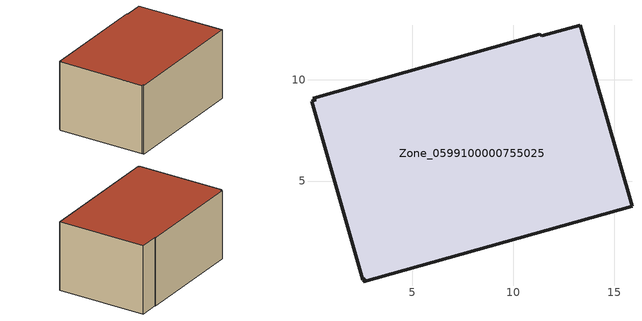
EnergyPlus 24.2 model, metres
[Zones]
Zone_0599100000755025
 floor ground (C_G): 2.69,0.17 2.56,0.13 0.03,8.96 0.25,9.02 0.11,9.09 11.32,12.27 11.4,12.17 13.33,12.71 15.88,3.75 2.6,0.01 z0
 wall outside (C_F): 11.4,12.17 11.32,12.27 0.11,9.09 0.25,9.02 0.03,8.96 2.56,0.13 2.69,0.17 2.6,0.01 15.88,3.75 13.33,12.71 11.4,12.17 z0:7.21
 roof outside (C_R): 2.56,0.13 2.69,0.17 2.6,0.01 15.88,3.75 13.33,12.71 11.4,12.17 11.32,12.27 0.11,9.09 0.25,9.02 0.03,8.96 z7.21
[BUILDING]
Pand.0599100000755025: North Axis=0; Terrain=City; Loads Convergence Tolerance Value=0.04; Temperature Convergence Tolerance Value=0.4; Solar Distribution=FullExterior; Maximum Number of Warmup Days=25; Minimum Number of Warmup Days=1
[Site:Location]
Rotterdam.The.Hague.AP_ZH_NLD Design_Conditions: Latitude=51.96; Longitude=4.45; Time Zone=1; Elevation=-4.5
[SITE:GROUNDTEMPERATURE:BUILDINGSURFACE]
18, 18, 18, 18, 18, 18, 18, 18, 18, 18, 18, 18
[MATERIAL] Thermal Absorptance=0.9; Solar Absorptance=0.7; Visible Absorptance=0.7
Name | Roughness | Thickness | Conductivity | Density | Specific Heat
G.D.2006-2014 | MediumSmooth | 0.15 | 0.06 | 540 | 1210
F.D.2006-2014 | Rough | 0.3 | 0.12 | 1920 | 840
R.D.2006-2014 | MediumRough | 0.2 | 0.08 | 1500 | 1000
[CONSTRUCTION]
C_G: G.D.2006-2014
C_F: F.D.2006-2014
C_R: R.D.2006-2014
[ZONE]
Zone_0599100000755025: Type=1; Multiplier=1; Ceiling Height=Autocalculate; Volume=Autocalculate; Floor Area=autocalculate; Part of Total Floor Area=Yes
[ZONEINFILTRATION:DESIGNFLOWRATE]
Infil_Zone_0599100000755025: Zone or ZoneList or Space or SpaceList=Zone_0599100000755025; Schedule=AlwaysOn; Design Flow Rate Calculation Method=Flow/Area; Flow Rate per Floor Area=0.0021; Constant Term Coefficient=1; Temperature Term Coefficient=0; Velocity Term Coefficient=0; Velocity Squared Term Coefficient=0
[HVACTEMPLATE:ZONE:IDEALLOADSAIRSYSTEM]
Zone_0599100000755025: Maximum Heating Supply Air Temperature=50; Minimum Cooling Supply Air Temperature=13; Maximum Heating Supply Air Humidity Ratio=0.0156; Minimum Cooling Supply Air Humidity Ratio=0.0077; Heating Limit=NoLimit; Cooling Limit=NoLimit; Dehumidification Control Type=ConstantSensibleHeatRatio; Cooling Sensible Heat Ratio=0.7; Dehumidification Setpoint=60; Humidification Control Type=None; Humidification Setpoint=30; Outdoor Air Method=None; Outdoor Air Flow Rate per Person=0.00944; Outdoor Air Flow Rate per Zone Floor Area=0; Outdoor Air Flow Rate per Zone=0; Demand Controlled Ventilation Type=None; Outdoor Air Economizer Type=NoEconomizer; Heat Recovery Type=None; Sensible Heat Recovery Effectiveness=0.7; Latent Heat Recovery Effectiveness=0.65
[ZONECONTROL:THERMOSTAT]
ThermostatControl_Zone_0599100000755025: Zone or ZoneList=Zone_0599100000755025; Control Type Schedule=DualSetpointControlType; Control 1=Thermostat_Zone_0599100000755025; Temperature Difference Between Cutout And Setpoint=0
[THERMOSTATSETPOINT:DUALSETPOINT]
Thermostat_Zone_0599100000755025: Heating Setpoint Temperature Schedule=HeatingSetpoint_Zone_0599100000755025; Cooling Setpoint Temperature Schedule=CoolingSetpoint_Zone_0599100000755025
[SCHEDULE:COMPACT]
HeatingSetpoint_Zone_0599100000755025: Through: 12/31, For: AllDays, Until: 24:00, 21
CoolingSetpoint_Zone_0599100000755025: Through: 12/31, For: AllDays, Until: 24:00, 24
DualSetpointControlType: Through: 12/31, For: AllDays, Until: 24:00, 4
AlwaysOn: Through: 12/31, For: AllDays, Until: 24:00, 1
